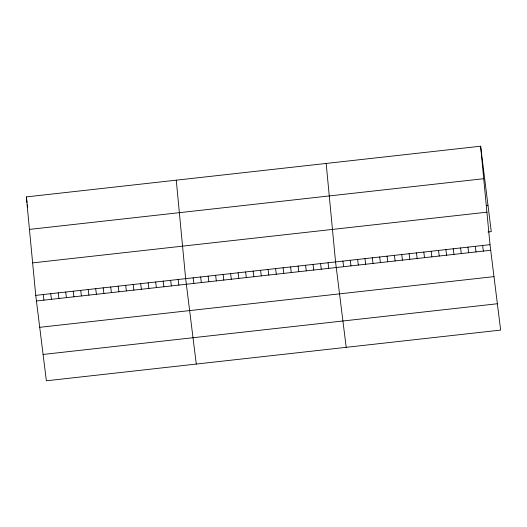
<?xml version="1.0" encoding="UTF-8"?>
<svg xmlns="http://www.w3.org/2000/svg" width="527" height="527" viewBox="0 0 527 527"><rect width="100%" height="100%" fill="white"/><g stroke="black" fill="none" stroke-linecap="round" stroke-linejoin="round"><path stroke-width="0.79" d="M480.624 146.21L490.011 244.673L500.65 330.093L46.376 380.79L35.737 295.377L26.35 196.907L480.624 146.21L491.263 231.623L487.995 231.992M29.446 229.403L483.72 178.706M486.349 205.471L487.982 205.286M32.641 262.881L486.915 212.183M35.737 295.377L490.011 244.673M36.435 300.983L490.709 250.285M39.716 327.32L493.99 276.622M43.095 354.454L497.369 303.756M482.653 245.496L483.358 251.102M475.301 246.32L476 251.926M467.943 247.137L468.648 252.749M460.591 247.96L461.29 253.566M453.24 248.777L453.938 254.389M445.882 249.6L446.58 255.213M438.53 250.424L439.228 256.03M431.172 251.241L431.87 256.853M423.82 252.064L424.518 257.67M416.462 252.888L417.16 258.493M409.11 253.704L409.808 259.317M401.752 254.528L402.45 260.134M394.4 255.345L395.098 260.957M387.042 256.168L387.74 261.774M379.69 256.992L380.389 262.598M372.332 257.808L373.03 263.421M364.98 258.632L365.679 264.238M357.622 259.449L358.32 265.061M350.271 260.272L350.969 265.878M342.912 261.096L343.611 266.702M346.199 347.333L335.561 261.912L326.167 163.449M328.064 262.749L328.762 268.362M320.568 263.586L321.266 269.198M313.071 264.422L313.769 270.035M305.574 265.259L306.273 270.871M298.078 266.095L298.783 271.708M290.588 266.932L291.286 272.545M283.091 267.769L283.789 273.381M275.595 268.605L276.293 274.218M268.098 269.442L268.796 275.054M260.601 270.279L261.3 275.891M253.105 271.115L253.81 276.728M245.615 271.952L246.313 277.558M238.118 272.788L238.817 278.394M230.622 273.625L231.32 279.231M223.125 274.462L223.823 280.068M215.629 275.298L216.327 280.904M208.132 276.135L208.837 281.741M200.642 276.971L201.34 282.577M193.145 277.808L193.844 283.414M196.288 364.058L185.649 278.645L176.262 180.175M178.152 279.481L178.851 285.087M170.656 280.318L171.354 285.924M163.159 281.154L163.864 286.76M155.669 281.991L156.367 287.597M148.173 282.828L148.871 288.434M140.676 283.664L141.374 289.27M133.179 284.501L133.878 290.107M125.683 285.338L126.381 290.944M118.186 286.174L118.885 291.78M110.696 287.011L111.395 292.617M103.2 287.847L103.898 293.453M95.703 288.684L96.401 294.29M88.207 289.521L88.905 295.127M80.71 290.357L81.408 295.963M73.213 291.194L73.912 296.8M65.723 292.03L66.422 297.636M58.227 292.867L58.925 298.473M50.73 293.704L51.429 299.31M43.234 294.54L43.932 300.146M26.35 196.907L27.048 202.52M27.332 204.772L27.707 207.783"/></g></svg>
